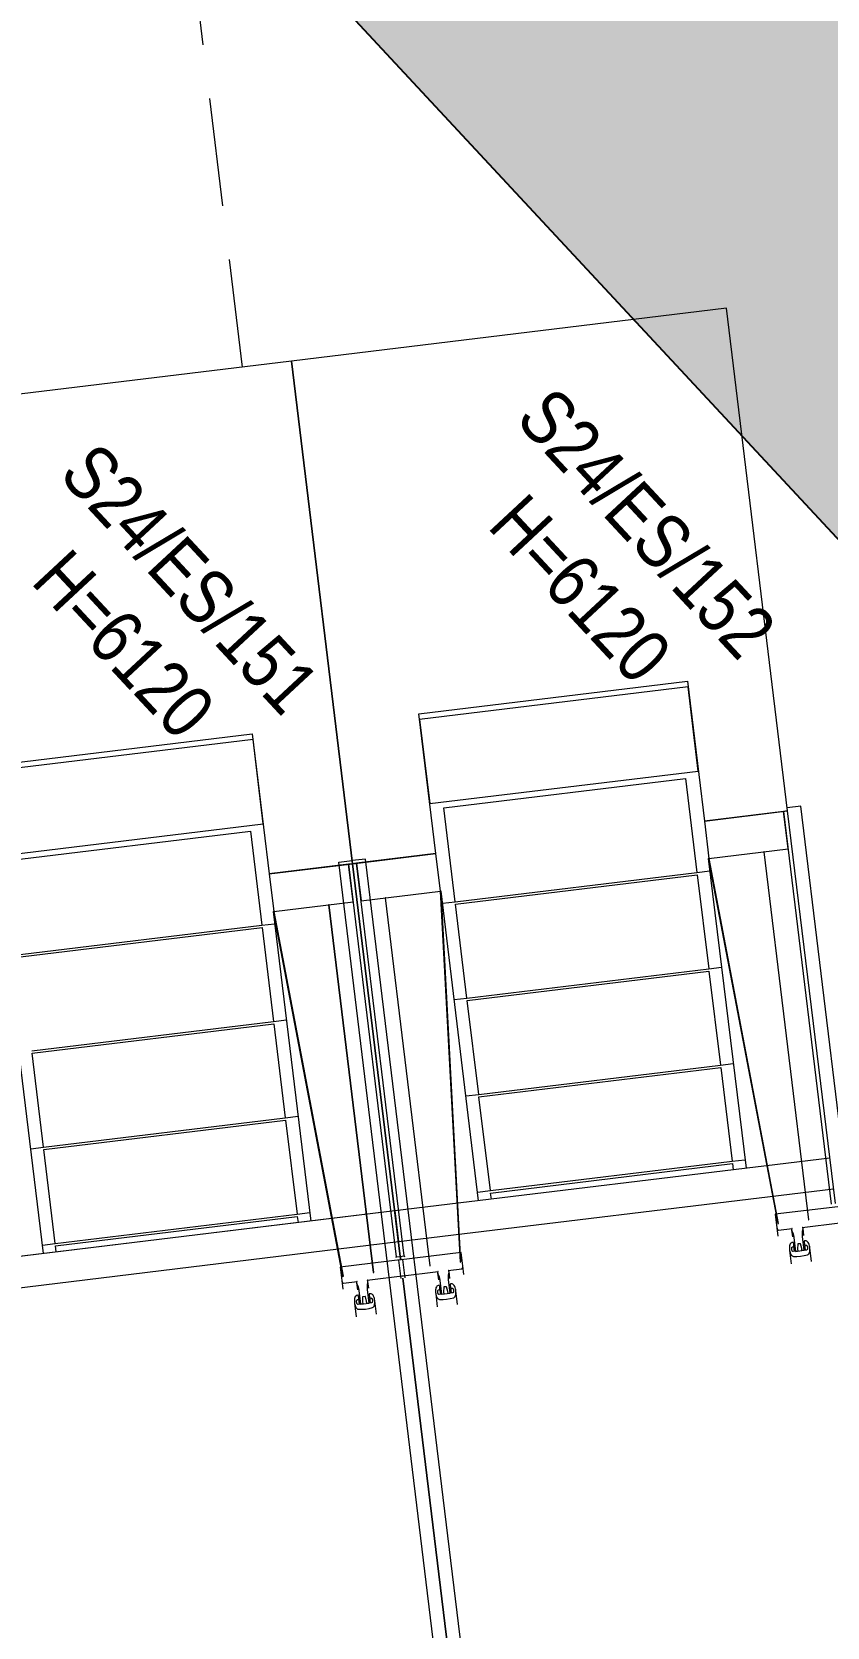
# Model space of a CAD drawing. Header units: metres. Extents: x 400403 to 400526, y 4543947 to 4544120.
# Drawn here: x 400466.34 to 400469.28, y 4544008.32 to 4544014.22 of the extents above; entities that cross this region are included whole.
import ezdxf

# ---------------------------------------------------------------- set-up
doc = ezdxf.new("R2010")
doc.units = ezdxf.units.M
doc.linetypes.add('Hidden', pattern=[0.6, 0.4, -0.2])
for name, color, linetype, lineweight in [('A_ELEVATION_2', 7, 'Continuous', 18), ('A_HATCH', 7, 'Continuous', 18), ('G-PLANOTM', 7, 'Continuous', 13)]:
    doc.layers.add(name, color=color, linetype=linetype, lineweight=lineweight)
doc.styles.add('Arial Narrow_1', font='Arial Narrow.ttf', dxfattribs={"height": 0.2})
pattern_1 = [(45, (0, 0), (-0.08838835, 0.08838835), []), (45, (0.088, 0), (-0.08838835, 0.08838835), [0.063, -0.031])]

# ---------------------------------------------------------------- blocks, each defined once
blk = doc.blocks.new('D1010-30_Escalator - H_6120-4134674-PERON KAT _1_10 _-3_21_ KOTU TUĞLA DUVAR PLANI - 1_2')
at = {"layer": 'G-PLANOTM', "lineweight": 15}
for p, q in [((-1.11, -1.6946), (-1.11, -3.5666)), ((0.51, -1.6946), (-1.11, -1.6946)), ((0.51, -3.5666), (0.51, -1.6946)), ((-0.8, -3.5666), (-0.8, -3.0457)), ((-0.8, -3.0457), (0.2, -3.0457)), ((0.2, -3.0667), (-0.8, -3.0667)), ((-0.8, -3.0667), (-0.8, -3.3805)), ((0.2, -3.0457), (0.2, -3.5666)), ((0.2, -3.3805), (0.2, -3.0667)), ((-0.8, -3.3805), (0.2, -3.3805)), ((-1.095, -3.5666), (-1.11, -3.5666)), ((-1.11, -3.5666), (-1.11, -5.0293)), ((-1.11, -3.5666), (-0.8, -3.5666)), ((-1.095, -5.0293), (-1.095, -3.5666)), ((-0.8, -3.5666), (-1.095, -3.5666)), ((-1.095, -3.5666), (-1.095, -3.7065)), ((-0.8, -3.7065), (-0.8, -3.5666)), ((0.2, -3.5666), (0.2, -3.7065)), ((0.495, -3.5666), (0.2, -3.5666)), ((0.2, -3.5666), (0.51, -3.5666)), ((0.495, -3.5666), (0.495, -5.0293)), ((0.51, -3.5666), (0.495, -3.5666)), ((0.495, -3.7065), (0.495, -3.5666)), ((0.51, -5.0293), (0.51, -3.5666)), ((-1.095, -3.7065), (-0.8, -3.7065)), ((-1.0039, -3.7065), (-1.0055, -3.7065)), ((-1.0055, -3.7065), (-1.0055, -5.0766)), ((-1.0039, -5.0766), (-1.0039, -3.7065)), ((-0.8007, -3.7065), (-0.8929, -5.0766)), ((-0.8896, -5.0766), (-0.7974, -3.7065)), ((-0.7974, -3.7065), (-0.8007, -3.7065)), ((0.2007, -3.7065), (0.1974, -3.7065)), ((0.1974, -3.7065), (0.2896, -5.0766)), ((0.2, -3.7065), (0.495, -3.7065)), ((0.2929, -5.0766), (0.2007, -3.7065)), ((0.4055, -3.7065), (0.4039, -3.7065)), ((0.4039, -3.7065), (0.4039, -5.0766)), ((0.4055, -5.0766), (0.4055, -3.7065)), ((0.51, -4.8595), (-1.11, -4.8595)), ((-1.11, -4.8595), (-1.11, -4.9741)), ((-1.11, -4.9741), (0.51, -4.9741)), ((-0.8849, -5.0416), (-1.1179, -5.0416)), ((-1.1179, -5.0416), (-1.1179, -5.1016)), ((-1.11, -5.0293), (-1.095, -5.0293)), ((-0.8849, -5.0916), (-0.8849, -5.0416)), ((0.5179, -5.0416), (0.2849, -5.0416)), ((0.2849, -5.0416), (0.2849, -5.0916)), ((-1.1179, -5.1016), (-0.9778, -5.1016)), ((-1.0055, -5.0766), (-1.0039, -5.0766)), ((-0.9402, -5.1016), (-0.8899, -5.1016)), ((-0.8929, -5.0766), (-0.8896, -5.0766)), ((0.2896, -5.0766), (0.2929, -5.0766)), ((0.2899, -5.1016), (0.3402, -5.1016)), ((0.3778, -5.1016), (0.5179, -5.1016)), ((0.4039, -5.0766), (0.4055, -5.0766)), ((-0.9965, -5.1768), (-0.9965, -5.1804)), ((-0.9805, -5.1526), (-0.9844, -5.1526)), ((-0.984, -5.1686), (-0.9805, -5.1686)), ((-0.9667, -5.1866), (-0.984, -5.1866)), ((-0.9785, -5.1647), (-0.9785, -5.1565)), ((-0.975, -5.1356), (-0.975, -5.1866)), ((-0.975, -5.1866), (-0.943, -5.1866)), ((-0.9641, -5.1616), (-0.9667, -5.1786)), ((-0.9667, -5.1786), (-0.9667, -5.1866)), ((-0.9545, -5.1606), (-0.9635, -5.1606)), ((-0.9512, -5.1786), (-0.9538, -5.1616)), ((-0.9512, -5.1866), (-0.9512, -5.1786)), ((-0.934, -5.1866), (-0.9512, -5.1866)), ((-0.943, -5.1866), (-0.943, -5.1356)), ((-0.9394, -5.1565), (-0.9394, -5.1647)), ((-0.9336, -5.1526), (-0.9375, -5.1526)), ((-0.9375, -5.1686), (-0.934, -5.1686)), ((-0.9215, -5.1804), (-0.9215, -5.1768)), ((0.3215, -5.1768), (0.3215, -5.1804)), ((0.3375, -5.1526), (0.3336, -5.1526)), ((0.334, -5.1686), (0.3375, -5.1686)), ((0.3512, -5.1866), (0.334, -5.1866)), ((0.3394, -5.1647), (0.3394, -5.1565)), ((0.343, -5.1356), (0.343, -5.1866)), ((0.343, -5.1866), (0.375, -5.1866)), ((0.3538, -5.1616), (0.3512, -5.1786)), ((0.3512, -5.1786), (0.3512, -5.1866)), ((0.3635, -5.1606), (0.3545, -5.1606)), ((0.3667, -5.1786), (0.3641, -5.1616)), ((0.3667, -5.1866), (0.3667, -5.1786)), ((0.384, -5.1866), (0.3667, -5.1866)), ((0.375, -5.1866), (0.375, -5.1356)), ((0.3785, -5.1565), (0.3785, -5.1647)), ((0.3844, -5.1526), (0.3805, -5.1526)), ((0.3805, -5.1686), (0.384, -5.1686)), ((0.3965, -5.1804), (0.3965, -5.1768))]:
    blk.add_line(p, q, dxfattribs=at)
at = {"layer": 'G-PLANOTM'}
for p, q in [((-0.75, -3.7519), (-0.75, -3.4021)), ((-0.75, -3.4021), (0.15, -3.4021)), ((0.15, -3.4021), (0.15, -3.7519)), ((-1.16, -3.5551), (-1.11, -3.5551)), ((-1.16, -8.5651), (-1.16, -3.5551)), ((0.56, -3.5551), (0.51, -3.5551)), ((0.56, -8.5651), (0.56, -3.5551)), ((-0.798, -4.8595), (-0.7974, -3.7065)), ((0.1974, -3.7065), (0.198, -4.8595)), ((-0.7974, -3.7519), (-0.75, -3.7519)), ((-0.75, -3.7519), (0.15, -3.7519)), ((-0.75, -4.1106), (-0.75, -3.7607)), ((-0.75, -3.7607), (0.15, -3.7607)), ((0.15, -3.7519), (0.1974, -3.7519)), ((0.15, -3.7607), (0.15, -4.1106)), ((-0.7976, -4.1106), (-0.75, -4.1106)), ((-0.75, -4.1106), (0.15, -4.1106)), ((-0.75, -4.4692), (-0.75, -4.1193)), ((-0.75, -4.1193), (0.15, -4.1193)), ((0.15, -4.1106), (0.1976, -4.1106)), ((0.15, -4.1193), (0.15, -4.4692)), ((-0.7978, -4.4692), (-0.75, -4.4692)), ((-0.75, -4.4692), (0.15, -4.4692)), ((-0.75, -4.8278), (-0.75, -4.4779)), ((-0.75, -4.4779), (0.15, -4.4779)), ((0.15, -4.4692), (0.1978, -4.4692)), ((0.15, -4.4779), (0.15, -4.8278)), ((-0.7979, -4.8278), (-0.75, -4.8278)), ((-0.75, -4.8278), (0.15, -4.8278)), ((0.15, -4.8278), (0.1979, -4.8278)), ((-0.75, -4.8595), (-0.75, -4.8366)), ((-0.75, -4.8366), (0.15, -4.8366)), ((0.15, -4.8366), (0.15, -4.8595)), ((-1.11, -5.0329), (-1.11, -5.0293)), ((-1.11, -5.0416), (-1.11, -5.0329)), ((-1.095, -5.0293), (-1.095, -5.0329)), ((-1.1179, -5.1016), (-1.1179, -5.1098)), ((-1.11, -8.5251), (-1.11, -5.1098)), ((-0.9803, -5.1066), (-0.9803, -5.1321)), ((-0.9377, -5.1321), (-0.9377, -5.1066)), ((-0.8849, -5.1232), (-0.8849, -5.0916)), ((0.2849, -5.0916), (0.2849, -5.1232)), ((0.3377, -5.1066), (0.3377, -5.1321)), ((0.3803, -5.1321), (0.3803, -5.1066)), ((-0.9965, -5.1804), (-0.9965, -5.2308)), ((-0.9785, -5.1866), (-0.9785, -5.1647)), ((-0.9394, -5.1647), (-0.9394, -5.1866)), ((-0.9215, -5.2308), (-0.9215, -5.1804)), ((0.3215, -5.1804), (0.3215, -5.2308)), ((0.3394, -5.1866), (0.3394, -5.1647)), ((0.3785, -5.1647), (0.3785, -5.1866)), ((0.3965, -5.2308), (0.3965, -5.1804))]:
    blk.add_line(p, q, dxfattribs=at)
at = {"layer": 'G-PLANOTM', "lineweight": 15, "flags": 128}
for points in [[(-0.9778, -5.1016), (-0.9783, -5.1017), (-0.9788, -5.102), (-0.9792, -5.1025), (-0.9796, -5.1031), (-0.9799, -5.1038), (-0.9801, -5.1047), (-0.9803, -5.1056), (-0.9803, -5.1066)], [(-0.9803, -5.1066), (-0.9802, -5.1078), (-0.98, -5.1089), (-0.9797, -5.1098)], [(-0.9797, -5.1098), (-0.9771, -5.1176), (-0.9756, -5.1264), (-0.975, -5.1356)], [(-0.943, -5.1356), (-0.9425, -5.1264), (-0.9409, -5.1176), (-0.9383, -5.1098)], [(-0.9377, -5.1066), (-0.9378, -5.1056), (-0.9379, -5.1047), (-0.9381, -5.1038), (-0.9384, -5.1031), (-0.9388, -5.1025), (-0.9393, -5.102), (-0.9397, -5.1017), (-0.9402, -5.1016)], [(-0.9383, -5.1098), (-0.938, -5.1089), (-0.9378, -5.1078), (-0.9377, -5.1066)], [(-0.8899, -5.1016), (-0.8889, -5.1014), (-0.888, -5.1009), (-0.8871, -5.0999), (-0.8864, -5.0987), (-0.8858, -5.0972), (-0.8853, -5.0954), (-0.885, -5.0936), (-0.8849, -5.0916)], [(0.2849, -5.0916), (0.285, -5.0936), (0.2853, -5.0954), (0.2858, -5.0972), (0.2864, -5.0987), (0.2871, -5.0999), (0.288, -5.1009), (0.2889, -5.1014), (0.2899, -5.1016)], [(0.3402, -5.1016), (0.3397, -5.1017), (0.3393, -5.102), (0.3388, -5.1025), (0.3384, -5.1031), (0.3381, -5.1038), (0.3379, -5.1047), (0.3378, -5.1056), (0.3377, -5.1066)], [(0.3377, -5.1066), (0.3378, -5.1078), (0.338, -5.1089), (0.3383, -5.1098)], [(0.3383, -5.1098), (0.3409, -5.1176), (0.3425, -5.1264), (0.343, -5.1356)], [(0.375, -5.1356), (0.3756, -5.1264), (0.3771, -5.1176), (0.3797, -5.1098)], [(0.3803, -5.1066), (0.3803, -5.1056), (0.3801, -5.1047), (0.3799, -5.1038), (0.3796, -5.1031), (0.3792, -5.1025), (0.3788, -5.102), (0.3783, -5.1017), (0.3778, -5.1016)], [(0.3797, -5.1098), (0.38, -5.1089), (0.3802, -5.1078), (0.3803, -5.1066)], [(-0.9844, -5.1526), (-0.9867, -5.1531), (-0.989, -5.1545), (-0.9911, -5.1567), (-0.9929, -5.1597), (-0.9944, -5.1634), (-0.9956, -5.1676), (-0.9963, -5.1721), (-0.9965, -5.1768)], [(-0.9965, -5.1804), (-0.9963, -5.1848), (-0.9957, -5.189), (-0.9947, -5.193), (-0.9933, -5.1966), (-0.9917, -5.1995), (-0.9898, -5.2019), (-0.9877, -5.2035), (-0.9855, -5.2043)], [(-0.9885, -5.1776), (-0.9884, -5.1759), (-0.9881, -5.1742), (-0.9877, -5.1726), (-0.9872, -5.1713), (-0.9865, -5.1701), (-0.9857, -5.1693), (-0.9849, -5.1688), (-0.984, -5.1686)], [(-0.984, -5.1866), (-0.9849, -5.1864), (-0.9857, -5.1859), (-0.9865, -5.1851), (-0.9872, -5.184), (-0.9877, -5.1826), (-0.9881, -5.1811), (-0.9884, -5.1794), (-0.9885, -5.1776)], [(-0.9785, -5.1565), (-0.9786, -5.1557), (-0.9787, -5.155), (-0.9788, -5.1543), (-0.9791, -5.1538), (-0.9794, -5.1533), (-0.9797, -5.1529), (-0.9801, -5.1527), (-0.9805, -5.1526)], [(-0.9805, -5.1686), (-0.9801, -5.1685), (-0.9797, -5.1683), (-0.9794, -5.168), (-0.9791, -5.1675), (-0.9788, -5.1669), (-0.9787, -5.1662), (-0.9786, -5.1655), (-0.9785, -5.1647)], [(-0.9635, -5.1606), (-0.9636, -5.1606), (-0.9637, -5.1607), (-0.9638, -5.1608), (-0.9639, -5.161), (-0.964, -5.1611), (-0.9641, -5.1613), (-0.9641, -5.1616)], [(-0.9538, -5.1616), (-0.9539, -5.1613), (-0.954, -5.1611), (-0.954, -5.161), (-0.9541, -5.1608), (-0.9542, -5.1607), (-0.9544, -5.1606), (-0.9545, -5.1606)], [(-0.9375, -5.1526), (-0.9379, -5.1527), (-0.9383, -5.1529), (-0.9386, -5.1533), (-0.9389, -5.1538), (-0.9391, -5.1543), (-0.9393, -5.155), (-0.9394, -5.1557), (-0.9394, -5.1565)], [(-0.9394, -5.1647), (-0.9394, -5.1655), (-0.9393, -5.1662), (-0.9391, -5.1669), (-0.9389, -5.1675), (-0.9386, -5.168), (-0.9382, -5.1683), (-0.9379, -5.1685), (-0.9375, -5.1686)], [(-0.934, -5.1686), (-0.9331, -5.1688), (-0.9323, -5.1693), (-0.9315, -5.1701), (-0.9308, -5.1713), (-0.9302, -5.1726), (-0.9298, -5.1742), (-0.9296, -5.1759), (-0.9295, -5.1776)], [(-0.9295, -5.1776), (-0.9296, -5.1794), (-0.9298, -5.1811), (-0.9302, -5.1826), (-0.9308, -5.184), (-0.9315, -5.1851), (-0.9323, -5.1859), (-0.9331, -5.1864), (-0.934, -5.1866)], [(-0.9215, -5.1768), (-0.9217, -5.1721), (-0.9224, -5.1676), (-0.9235, -5.1634), (-0.925, -5.1597), (-0.9269, -5.1567), (-0.929, -5.1545), (-0.9312, -5.1531), (-0.9336, -5.1526)], [(-0.9324, -5.2043), (-0.9302, -5.2035), (-0.9282, -5.2019), (-0.9263, -5.1995), (-0.9246, -5.1966), (-0.9233, -5.193), (-0.9223, -5.189), (-0.9217, -5.1848), (-0.9215, -5.1804)], [(0.3336, -5.1526), (0.3312, -5.1531), (0.329, -5.1545), (0.3269, -5.1567), (0.325, -5.1597), (0.3235, -5.1634), (0.3224, -5.1676), (0.3217, -5.1721), (0.3215, -5.1768)], [(0.3215, -5.1804), (0.3217, -5.1848), (0.3223, -5.189), (0.3233, -5.193), (0.3246, -5.1966), (0.3263, -5.1995), (0.3282, -5.2019), (0.3302, -5.2035), (0.3324, -5.2043)], [(0.3295, -5.1776), (0.3296, -5.1759), (0.3298, -5.1742), (0.3302, -5.1726), (0.3308, -5.1713), (0.3315, -5.1701), (0.3323, -5.1693), (0.3331, -5.1688), (0.334, -5.1686)], [(0.334, -5.1866), (0.3331, -5.1864), (0.3323, -5.1859), (0.3315, -5.1851), (0.3308, -5.184), (0.3302, -5.1826), (0.3298, -5.1811), (0.3296, -5.1794), (0.3295, -5.1776)], [(0.3394, -5.1565), (0.3394, -5.1557), (0.3393, -5.155), (0.3391, -5.1543), (0.3389, -5.1538), (0.3386, -5.1533), (0.3383, -5.1529), (0.3379, -5.1527), (0.3375, -5.1526)], [(0.3375, -5.1686), (0.3379, -5.1685), (0.3382, -5.1683), (0.3386, -5.168), (0.3389, -5.1675), (0.3391, -5.1669), (0.3393, -5.1662), (0.3394, -5.1655), (0.3394, -5.1647)], [(0.3545, -5.1606), (0.3544, -5.1606), (0.3542, -5.1607), (0.3541, -5.1608), (0.354, -5.161), (0.354, -5.1611), (0.3539, -5.1613), (0.3538, -5.1616)], [(0.3641, -5.1616), (0.3641, -5.1613), (0.364, -5.1611), (0.3639, -5.161), (0.3638, -5.1608), (0.3637, -5.1607), (0.3636, -5.1606), (0.3635, -5.1606)], [(0.3805, -5.1526), (0.3801, -5.1527), (0.3797, -5.1529), (0.3794, -5.1533), (0.3791, -5.1538), (0.3788, -5.1543), (0.3787, -5.155), (0.3786, -5.1557), (0.3785, -5.1565)], [(0.3785, -5.1647), (0.3786, -5.1655), (0.3787, -5.1662), (0.3788, -5.1669), (0.3791, -5.1675), (0.3794, -5.168), (0.3797, -5.1683), (0.3801, -5.1685), (0.3805, -5.1686)], [(0.384, -5.1686), (0.3849, -5.1688), (0.3857, -5.1693), (0.3865, -5.1701), (0.3872, -5.1713), (0.3877, -5.1726), (0.3881, -5.1742), (0.3884, -5.1759), (0.3885, -5.1776)], [(0.3885, -5.1776), (0.3884, -5.1794), (0.3881, -5.1811), (0.3877, -5.1826), (0.3872, -5.184), (0.3865, -5.1851), (0.3857, -5.1859), (0.3849, -5.1864), (0.384, -5.1866)], [(0.3965, -5.1768), (0.3963, -5.1721), (0.3956, -5.1676), (0.3944, -5.1634), (0.3929, -5.1597), (0.3911, -5.1567), (0.389, -5.1545), (0.3867, -5.1531), (0.3844, -5.1526)], [(0.3855, -5.2043), (0.3877, -5.2035), (0.3898, -5.2019), (0.3917, -5.1995), (0.3933, -5.1966), (0.3947, -5.193), (0.3957, -5.189), (0.3963, -5.1848), (0.3965, -5.1804)], [(-0.9855, -5.2043), (-0.9723, -5.206), (-0.959, -5.2066)], [(-0.959, -5.2066), (-0.9457, -5.206), (-0.9324, -5.2043)], [(0.3324, -5.2043), (0.3457, -5.206), (0.359, -5.2066)], [(0.359, -5.2066), (0.3723, -5.206), (0.3855, -5.2043)]]:
    blk.add_lwpolyline(points, dxfattribs=at)
blk = doc.blocks.new('D1010-30_Escalator - H_6120-V16-PERON KAT _1_10 _-3_21_ KOTU TUĞLA DUVAR PLANI - 1_2')
at = {"layer": 'G-PLANOTM', "lineweight": 15}
for p, q in [((0.51, -1.6946), (-1.11, -1.6946)), ((0.51, -3.5666), (0.51, -1.6946)), ((-0.8, -3.0457), (0.2, -3.0457)), ((0.2, -3.0667), (-0.8, -3.0667)), ((0.2, -3.0457), (0.2, -3.5666)), ((0.2, -3.3805), (0.2, -3.0667)), ((-0.8, -3.3805), (0.2, -3.3805)), ((0.2, -3.5666), (0.2, -3.7065)), ((0.495, -3.5666), (0.2, -3.5666)), ((0.2, -3.5666), (0.51, -3.5666)), ((0.495, -3.5666), (0.495, -5.0293)), ((0.51, -3.5666), (0.495, -3.5666)), ((0.495, -3.7065), (0.495, -3.5666)), ((0.51, -5.0293), (0.51, -3.5666)), ((0.2007, -3.7065), (0.1974, -3.7065)), ((0.1974, -3.7065), (0.2896, -5.0766)), ((0.2, -3.7065), (0.495, -3.7065)), ((0.2929, -5.0766), (0.2007, -3.7065)), ((0.4055, -3.7065), (0.4039, -3.7065)), ((0.4039, -3.7065), (0.4039, -5.0766)), ((0.4055, -5.0766), (0.4055, -3.7065)), ((0.2743, -4.8595), (-1.11, -4.8595)), ((0.51, -4.8595), (0.275, -4.8595)), ((0.51, -4.9741), (0.51, -4.8595)), ((-1.11, -4.9741), (0.51, -4.9741)), ((0.5179, -5.0416), (0.2849, -5.0416)), ((0.2849, -5.0416), (0.2849, -5.0916)), ((0.495, -5.0293), (0.51, -5.0293)), ((0.5179, -5.1016), (0.5179, -5.0416)), ((0.2896, -5.0766), (0.2929, -5.0766)), ((0.2899, -5.1016), (0.3402, -5.1016)), ((0.3778, -5.1016), (0.5179, -5.1016)), ((0.4039, -5.0766), (0.4055, -5.0766)), ((0.3215, -5.1768), (0.3215, -5.1804)), ((0.3375, -5.1526), (0.3336, -5.1526)), ((0.334, -5.1686), (0.3375, -5.1686)), ((0.3512, -5.1866), (0.334, -5.1866)), ((0.3394, -5.1647), (0.3394, -5.1565)), ((0.343, -5.1356), (0.343, -5.1866)), ((0.343, -5.1866), (0.375, -5.1866)), ((0.3538, -5.1616), (0.3512, -5.1786)), ((0.3512, -5.1786), (0.3512, -5.1866)), ((0.3635, -5.1606), (0.3545, -5.1606)), ((0.3667, -5.1786), (0.3641, -5.1616)), ((0.3667, -5.1866), (0.3667, -5.1786)), ((0.384, -5.1866), (0.3667, -5.1866)), ((0.375, -5.1866), (0.375, -5.1356)), ((0.3785, -5.1565), (0.3785, -5.1647)), ((0.3844, -5.1526), (0.3805, -5.1526)), ((0.3805, -5.1686), (0.384, -5.1686)), ((0.3965, -5.1804), (0.3965, -5.1768))]:
    blk.add_line(p, q, dxfattribs=at)
at = {"layer": 'G-PLANOTM'}
for p, q in [((-0.75, -3.4021), (0.15, -3.4021)), ((0.15, -3.4021), (0.15, -3.7519)), ((0.56, -3.5551), (0.51, -3.5551)), ((0.56, -8.5651), (0.56, -3.5551)), ((-0.798, -4.8595), (-0.7974, -3.7065)), ((0.1974, -3.7065), (0.198, -4.8595)), ((-0.75, -3.7519), (0.15, -3.7519)), ((-0.75, -3.7607), (0.15, -3.7607)), ((0.15, -3.7519), (0.1974, -3.7519)), ((0.15, -3.7607), (0.15, -4.1106)), ((-0.75, -4.1106), (0.15, -4.1106)), ((-0.75, -4.4692), (-0.75, -4.1193)), ((-0.75, -4.1193), (0.15, -4.1193)), ((0.15, -4.1106), (0.1976, -4.1106)), ((0.15, -4.1193), (0.15, -4.4692)), ((-0.7978, -4.4692), (-0.75, -4.4692)), ((-0.75, -4.4692), (0.15, -4.4692)), ((-0.75, -4.8278), (-0.75, -4.4779)), ((-0.75, -4.4779), (0.15, -4.4779)), ((0.15, -4.4692), (0.1978, -4.4692)), ((0.15, -4.4779), (0.15, -4.8278)), ((-0.7979, -4.8278), (-0.75, -4.8278)), ((-0.75, -4.8278), (0.15, -4.8278)), ((0.15, -4.8278), (0.1979, -4.8278)), ((-0.75, -4.8595), (-0.75, -4.8366)), ((-0.75, -4.8366), (0.15, -4.8366)), ((0.15, -4.8366), (0.15, -4.8595)), ((0.495, -5.0329), (0.495, -5.0293)), ((0.51, -5.0293), (0.51, -5.0329)), ((0.51, -5.0329), (0.51, -5.0416)), ((0.2849, -5.0916), (0.2849, -5.1232)), ((0.3377, -5.1066), (0.3377, -5.1321)), ((0.3803, -5.1312), (0.3803, -5.1066)), ((0.51, -5.1098), (0.51, -8.5251)), ((0.5179, -5.1098), (0.5179, -5.1016)), ((0.3215, -5.1804), (0.3215, -5.2308)), ((0.3394, -5.1866), (0.3394, -5.1647)), ((0.3785, -5.1647), (0.3785, -5.1866)), ((0.3965, -5.2308), (0.3965, -5.1804))]:
    blk.add_line(p, q, dxfattribs=at)
at = {"layer": 'G-PLANOTM', "lineweight": 15, "flags": 128}
for points in [[(0.2849, -5.0916), (0.285, -5.0936), (0.2853, -5.0954), (0.2858, -5.0972), (0.2864, -5.0987), (0.2871, -5.0999), (0.288, -5.1009), (0.2889, -5.1014), (0.2899, -5.1016)], [(0.3402, -5.1016), (0.3397, -5.1017), (0.3393, -5.102), (0.3388, -5.1025), (0.3384, -5.1031), (0.3381, -5.1038), (0.3379, -5.1047), (0.3378, -5.1056), (0.3377, -5.1066)], [(0.3377, -5.1066), (0.3378, -5.1078), (0.338, -5.1089), (0.3383, -5.1098)], [(0.3383, -5.1098), (0.3409, -5.1176), (0.3425, -5.1264), (0.343, -5.1356)], [(0.375, -5.1356), (0.3756, -5.1264), (0.3771, -5.1176), (0.3797, -5.1098)], [(0.3803, -5.1066), (0.3803, -5.1056), (0.3801, -5.1047), (0.3799, -5.1038), (0.3796, -5.1031), (0.3792, -5.1025), (0.3788, -5.102), (0.3783, -5.1017), (0.3778, -5.1016)], [(0.3797, -5.1098), (0.38, -5.1089), (0.3802, -5.1078), (0.3803, -5.1066)], [(0.3336, -5.1526), (0.3312, -5.1531), (0.329, -5.1545), (0.3269, -5.1567), (0.325, -5.1597), (0.3235, -5.1634), (0.3224, -5.1676), (0.3217, -5.1721), (0.3215, -5.1768)], [(0.3215, -5.1804), (0.3217, -5.1848), (0.3223, -5.189), (0.3233, -5.193), (0.3246, -5.1966), (0.3263, -5.1995), (0.3282, -5.2019), (0.3302, -5.2035), (0.3324, -5.2043)], [(0.3295, -5.1776), (0.3296, -5.1759), (0.3298, -5.1742), (0.3302, -5.1726), (0.3308, -5.1713), (0.3315, -5.1701), (0.3323, -5.1693), (0.3331, -5.1688), (0.334, -5.1686)], [(0.334, -5.1866), (0.3331, -5.1864), (0.3323, -5.1859), (0.3315, -5.1851), (0.3308, -5.184), (0.3302, -5.1826), (0.3298, -5.1811), (0.3296, -5.1794), (0.3295, -5.1776)], [(0.3394, -5.1565), (0.3394, -5.1557), (0.3393, -5.155), (0.3391, -5.1543), (0.3389, -5.1538), (0.3386, -5.1533), (0.3383, -5.1529), (0.3379, -5.1527), (0.3375, -5.1526)], [(0.3375, -5.1686), (0.3379, -5.1685), (0.3382, -5.1683), (0.3386, -5.168), (0.3389, -5.1675), (0.3391, -5.1669), (0.3393, -5.1662), (0.3394, -5.1655), (0.3394, -5.1647)], [(0.3545, -5.1606), (0.3544, -5.1606), (0.3542, -5.1607), (0.3541, -5.1608), (0.354, -5.161), (0.354, -5.1611), (0.3539, -5.1613), (0.3538, -5.1616)], [(0.3641, -5.1616), (0.3641, -5.1613), (0.364, -5.1611), (0.3639, -5.161), (0.3638, -5.1608), (0.3637, -5.1607), (0.3636, -5.1606), (0.3635, -5.1606)], [(0.3805, -5.1526), (0.3801, -5.1527), (0.3797, -5.1529), (0.3794, -5.1533), (0.3791, -5.1538), (0.3788, -5.1543), (0.3787, -5.155), (0.3786, -5.1557), (0.3785, -5.1565)], [(0.3785, -5.1647), (0.3786, -5.1655), (0.3787, -5.1662), (0.3788, -5.1669), (0.3791, -5.1675), (0.3794, -5.168), (0.3797, -5.1683), (0.3801, -5.1685), (0.3805, -5.1686)], [(0.384, -5.1686), (0.3849, -5.1688), (0.3857, -5.1693), (0.3865, -5.1701), (0.3872, -5.1713), (0.3877, -5.1726), (0.3881, -5.1742), (0.3884, -5.1759), (0.3885, -5.1776)], [(0.3885, -5.1776), (0.3884, -5.1794), (0.3881, -5.1811), (0.3877, -5.1826), (0.3872, -5.184), (0.3865, -5.1851), (0.3857, -5.1859), (0.3849, -5.1864), (0.384, -5.1866)], [(0.3965, -5.1768), (0.3963, -5.1721), (0.3956, -5.1676), (0.3944, -5.1634), (0.3929, -5.1597), (0.3911, -5.1567), (0.389, -5.1545), (0.3867, -5.1531), (0.3844, -5.1526)], [(0.3855, -5.2043), (0.3877, -5.2035), (0.3898, -5.2019), (0.3917, -5.1995), (0.3933, -5.1966), (0.3947, -5.193), (0.3957, -5.189), (0.3963, -5.1848), (0.3965, -5.1804)], [(0.3324, -5.2043), (0.3457, -5.206), (0.359, -5.2066)], [(0.359, -5.2066), (0.3723, -5.206), (0.3855, -5.2043)]]:
    blk.add_lwpolyline(points, dxfattribs=at)
blk = doc.blocks.new('M09-PRT-S24-ZZ-M3-ARC-01_rvt-1-PERON KAT _1_10 _-3_21_ KOTU TUĞLA DUVAR PLANI - 1_2')
at = {"layer": 'G-PLANOTM', "linetype": 'Hidden'}
blk.add_line((104.7937, -2.6785), (103.1716, -1.5), dxfattribs=at)
at = {"lineweight": 15, "rotation": 53.99999999999949}
for name, p in [('D1010-30_Escalator - H_6120-4134674-PERON KAT _1_10 _-3_21_ KOTU TUĞLA DUVAR PLANI - 1_2', (104.1825, -0.6367)), ('D1010-30_Escalator - H_6120-V16-PERON KAT _1_10 _-3_21_ KOTU TUĞLA DUVAR PLANI - 1_2', (103.2303, -1.9473))]:
    blk.add_blockref(name, p, dxfattribs=at)
blk = doc.blocks.new('M09-PRT-S24-ZZ-M3-STR-01_rvt-1-PERON KAT _1_10 _-3_21_ KOTU TUĞLA DUVAR PLANI - 1_2')
at = {"layer": 'A_HATCH', "lineweight": 5, "true_color": 0x787878}
h = blk.add_hatch(dxfattribs=at)
h.set_pattern_fill('FP_1', color=8, style=0, pattern_type=2)
h.set_pattern_definition(pattern_1)
h.paths.add_polyline_path([(113.3411, -1.5), (113.3411, 0.5), (81.4883, 0.5), (84.241, -1.5), (110.332, -1.5)], flags=0)
h.paths.add_polyline_path([(68.2048, -1.5), (69.0745, -1.5), (66.4602, 0.3994), (66.5333, 0.5), (62.5063, 0.5), (65.2591, -1.5), (66.7002, -1.5)], flags=0)
at = {"layer": 'A_ELEVATION_2', "lineweight": 25}
blk.add_line((84.241, -1.5), (113.3411, -1.5), dxfattribs=at)
blk = doc.blocks.new('D1010-30_Escalator - H_6120-4134674-PERON KAT _1_10 _-3_21_ KOTU TUĞLA DUVAR PLANI - 2_2')
at = {"layer": 'G-PLANOTM', "lineweight": 15}
for p, q in [((-1.11, -1.6946), (-1.11, -3.5666)), ((0.51, -1.6946), (-1.11, -1.6946)), ((0.51, -3.5666), (0.51, -1.6946)), ((-0.8, -3.5666), (-0.8, -3.0457)), ((-0.8, -3.0457), (0.2, -3.0457)), ((0.2, -3.0667), (-0.8, -3.0667)), ((-0.8, -3.0667), (-0.8, -3.3805)), ((0.2, -3.0457), (0.2, -3.5666)), ((0.2, -3.3805), (0.2, -3.0667)), ((-0.8, -3.3805), (0.2, -3.3805)), ((-1.095, -3.5666), (-1.11, -3.5666)), ((-1.11, -3.5666), (-1.11, -5.0293)), ((-1.11, -3.5666), (-0.8, -3.5666)), ((-1.095, -5.0293), (-1.095, -3.5666)), ((-0.8, -3.5666), (-1.095, -3.5666)), ((-1.095, -3.5666), (-1.095, -3.7065)), ((-0.8, -3.7065), (-0.8, -3.5666)), ((0.2, -3.5666), (0.2, -3.7065)), ((0.495, -3.5666), (0.2, -3.5666)), ((0.2, -3.5666), (0.51, -3.5666)), ((0.495, -3.5666), (0.495, -5.0293)), ((0.51, -3.5666), (0.495, -3.5666)), ((0.495, -3.7065), (0.495, -3.5666)), ((0.51, -5.0293), (0.51, -3.5666)), ((-1.095, -3.7065), (-0.8, -3.7065)), ((-1.0039, -3.7065), (-1.0055, -3.7065)), ((-1.0055, -3.7065), (-1.0055, -5.0766)), ((-1.0039, -5.0766), (-1.0039, -3.7065)), ((-0.8007, -3.7065), (-0.8929, -5.0766)), ((-0.8896, -5.0766), (-0.7974, -3.7065)), ((-0.7974, -3.7065), (-0.8007, -3.7065)), ((0.2007, -3.7065), (0.1974, -3.7065)), ((0.1974, -3.7065), (0.2896, -5.0766)), ((0.2, -3.7065), (0.495, -3.7065)), ((0.2929, -5.0766), (0.2007, -3.7065)), ((0.4055, -3.7065), (0.4039, -3.7065)), ((0.4039, -3.7065), (0.4039, -5.0766)), ((0.4055, -5.0766), (0.4055, -3.7065)), ((0.51, -4.8595), (-1.11, -4.8595)), ((-1.11, -4.8595), (-1.11, -4.9741)), ((-1.11, -4.9741), (0.51, -4.9741)), ((-0.8849, -5.0416), (-1.1179, -5.0416)), ((-1.1179, -5.0416), (-1.1179, -5.1016)), ((-1.11, -5.0293), (-1.095, -5.0293)), ((-0.8849, -5.0916), (-0.8849, -5.0416)), ((0.5179, -5.0416), (0.2849, -5.0416)), ((0.2849, -5.0416), (0.2849, -5.0916)), ((-1.1179, -5.1016), (-0.9778, -5.1016)), ((-1.0055, -5.0766), (-1.0039, -5.0766)), ((-0.9402, -5.1016), (-0.8899, -5.1016)), ((-0.8929, -5.0766), (-0.8896, -5.0766)), ((0.2896, -5.0766), (0.2929, -5.0766)), ((0.2899, -5.1016), (0.3402, -5.1016)), ((0.3778, -5.1016), (0.5179, -5.1016)), ((0.4039, -5.0766), (0.4055, -5.0766)), ((-0.9965, -5.1768), (-0.9965, -5.1804)), ((-0.9805, -5.1526), (-0.9844, -5.1526)), ((-0.984, -5.1686), (-0.9805, -5.1686)), ((-0.9667, -5.1866), (-0.984, -5.1866)), ((-0.9785, -5.1647), (-0.9785, -5.1565)), ((-0.975, -5.1356), (-0.975, -5.1866)), ((-0.975, -5.1866), (-0.943, -5.1866)), ((-0.9641, -5.1616), (-0.9667, -5.1786)), ((-0.9667, -5.1786), (-0.9667, -5.1866)), ((-0.9545, -5.1606), (-0.9635, -5.1606)), ((-0.9512, -5.1786), (-0.9538, -5.1616)), ((-0.9512, -5.1866), (-0.9512, -5.1786)), ((-0.934, -5.1866), (-0.9512, -5.1866)), ((-0.943, -5.1866), (-0.943, -5.1356)), ((-0.9394, -5.1565), (-0.9394, -5.1647)), ((-0.9336, -5.1526), (-0.9375, -5.1526)), ((-0.9375, -5.1686), (-0.934, -5.1686)), ((-0.9215, -5.1804), (-0.9215, -5.1768)), ((0.3215, -5.1768), (0.3215, -5.1804)), ((0.3375, -5.1526), (0.3336, -5.1526)), ((0.334, -5.1686), (0.3375, -5.1686)), ((0.3512, -5.1866), (0.334, -5.1866)), ((0.3394, -5.1647), (0.3394, -5.1565)), ((0.343, -5.1356), (0.343, -5.1866)), ((0.343, -5.1866), (0.375, -5.1866)), ((0.3538, -5.1616), (0.3512, -5.1786)), ((0.3512, -5.1786), (0.3512, -5.1866)), ((0.3635, -5.1606), (0.3545, -5.1606)), ((0.3667, -5.1786), (0.3641, -5.1616)), ((0.3667, -5.1866), (0.3667, -5.1786)), ((0.384, -5.1866), (0.3667, -5.1866)), ((0.375, -5.1866), (0.375, -5.1356)), ((0.3785, -5.1565), (0.3785, -5.1647)), ((0.3844, -5.1526), (0.3805, -5.1526)), ((0.3805, -5.1686), (0.384, -5.1686)), ((0.3965, -5.1804), (0.3965, -5.1768))]:
    blk.add_line(p, q, dxfattribs=at)
at = {"layer": 'G-PLANOTM'}
for p, q in [((-0.75, -3.7519), (-0.75, -3.4021)), ((-0.75, -3.4021), (0.15, -3.4021)), ((0.15, -3.4021), (0.15, -3.7519)), ((-1.16, -3.5551), (-1.11, -3.5551)), ((-1.16, -8.5651), (-1.16, -3.5551)), ((0.56, -3.5551), (0.51, -3.5551)), ((0.56, -8.5651), (0.56, -3.5551)), ((-0.798, -4.8595), (-0.7974, -3.7065)), ((0.1974, -3.7065), (0.198, -4.8595)), ((-0.7974, -3.7519), (-0.75, -3.7519)), ((-0.75, -3.7519), (0.15, -3.7519)), ((-0.75, -4.1106), (-0.75, -3.7607)), ((-0.75, -3.7607), (0.15, -3.7607)), ((0.15, -3.7519), (0.1974, -3.7519)), ((0.15, -3.7607), (0.15, -4.1106)), ((-0.7976, -4.1106), (-0.75, -4.1106)), ((-0.75, -4.1106), (0.15, -4.1106)), ((-0.75, -4.4692), (-0.75, -4.1193)), ((-0.75, -4.1193), (0.15, -4.1193)), ((0.15, -4.1106), (0.1976, -4.1106)), ((0.15, -4.1193), (0.15, -4.4692)), ((-0.7978, -4.4692), (-0.75, -4.4692)), ((-0.75, -4.4692), (0.15, -4.4692)), ((-0.75, -4.8278), (-0.75, -4.4779)), ((-0.75, -4.4779), (0.15, -4.4779)), ((0.15, -4.4692), (0.1978, -4.4692)), ((0.15, -4.4779), (0.15, -4.8278)), ((-0.7979, -4.8278), (-0.75, -4.8278)), ((-0.75, -4.8278), (0.15, -4.8278)), ((0.15, -4.8278), (0.1979, -4.8278)), ((-0.75, -4.8595), (-0.75, -4.8366)), ((-0.75, -4.8366), (0.15, -4.8366)), ((0.15, -4.8366), (0.15, -4.8595)), ((-1.11, -5.0329), (-1.11, -5.0293)), ((-1.11, -5.0416), (-1.11, -5.0329)), ((-1.095, -5.0293), (-1.095, -5.0329)), ((-1.1179, -5.1016), (-1.1179, -5.1098)), ((-1.11, -8.5251), (-1.11, -5.1098)), ((-0.9803, -5.1066), (-0.9803, -5.1321)), ((-0.9377, -5.1321), (-0.9377, -5.1066)), ((-0.8849, -5.1232), (-0.8849, -5.0916)), ((0.2849, -5.0916), (0.2849, -5.1232)), ((0.3377, -5.1066), (0.3377, -5.1321)), ((0.3803, -5.1321), (0.3803, -5.1066)), ((-0.9965, -5.1804), (-0.9965, -5.2308)), ((-0.9785, -5.1866), (-0.9785, -5.1647)), ((-0.9394, -5.1647), (-0.9394, -5.1866)), ((-0.9215, -5.2308), (-0.9215, -5.1804)), ((0.3215, -5.1804), (0.3215, -5.2308)), ((0.3394, -5.1866), (0.3394, -5.1647)), ((0.3785, -5.1647), (0.3785, -5.1866)), ((0.3965, -5.2308), (0.3965, -5.1804))]:
    blk.add_line(p, q, dxfattribs=at)
at = {"layer": 'G-PLANOTM', "lineweight": 15, "flags": 128}
for points in [[(-0.9778, -5.1016), (-0.9783, -5.1017), (-0.9788, -5.102), (-0.9792, -5.1025), (-0.9796, -5.1031), (-0.9799, -5.1038), (-0.9801, -5.1047), (-0.9803, -5.1056), (-0.9803, -5.1066)], [(-0.9803, -5.1066), (-0.9802, -5.1078), (-0.98, -5.1089), (-0.9797, -5.1098)], [(-0.9797, -5.1098), (-0.9771, -5.1176), (-0.9756, -5.1264), (-0.975, -5.1356)], [(-0.943, -5.1356), (-0.9425, -5.1264), (-0.9409, -5.1176), (-0.9383, -5.1098)], [(-0.9377, -5.1066), (-0.9378, -5.1056), (-0.9379, -5.1047), (-0.9381, -5.1038), (-0.9384, -5.1031), (-0.9388, -5.1025), (-0.9393, -5.102), (-0.9397, -5.1017), (-0.9402, -5.1016)], [(-0.9383, -5.1098), (-0.938, -5.1089), (-0.9378, -5.1078), (-0.9377, -5.1066)], [(-0.8899, -5.1016), (-0.8889, -5.1014), (-0.888, -5.1009), (-0.8871, -5.0999), (-0.8864, -5.0987), (-0.8858, -5.0972), (-0.8853, -5.0954), (-0.885, -5.0936), (-0.8849, -5.0916)], [(0.2849, -5.0916), (0.285, -5.0936), (0.2853, -5.0954), (0.2858, -5.0972), (0.2864, -5.0987), (0.2871, -5.0999), (0.288, -5.1009), (0.2889, -5.1014), (0.2899, -5.1016)], [(0.3402, -5.1016), (0.3397, -5.1017), (0.3393, -5.102), (0.3388, -5.1025), (0.3384, -5.1031), (0.3381, -5.1038), (0.3379, -5.1047), (0.3378, -5.1056), (0.3377, -5.1066)], [(0.3377, -5.1066), (0.3378, -5.1078), (0.338, -5.1089), (0.3383, -5.1098)], [(0.3383, -5.1098), (0.3409, -5.1176), (0.3425, -5.1264), (0.343, -5.1356)], [(0.375, -5.1356), (0.3756, -5.1264), (0.3771, -5.1176), (0.3797, -5.1098)], [(0.3803, -5.1066), (0.3803, -5.1056), (0.3801, -5.1047), (0.3799, -5.1038), (0.3796, -5.1031), (0.3792, -5.1025), (0.3788, -5.102), (0.3783, -5.1017), (0.3778, -5.1016)], [(0.3797, -5.1098), (0.38, -5.1089), (0.3802, -5.1078), (0.3803, -5.1066)], [(-0.9844, -5.1526), (-0.9867, -5.1531), (-0.989, -5.1545), (-0.9911, -5.1567), (-0.9929, -5.1597), (-0.9944, -5.1634), (-0.9956, -5.1676), (-0.9963, -5.1721), (-0.9965, -5.1768)], [(-0.9965, -5.1804), (-0.9963, -5.1848), (-0.9957, -5.189), (-0.9947, -5.193), (-0.9933, -5.1966), (-0.9917, -5.1995), (-0.9898, -5.2019), (-0.9877, -5.2035), (-0.9855, -5.2043)], [(-0.9885, -5.1776), (-0.9884, -5.1759), (-0.9881, -5.1742), (-0.9877, -5.1726), (-0.9872, -5.1713), (-0.9865, -5.1701), (-0.9857, -5.1693), (-0.9849, -5.1688), (-0.984, -5.1686)], [(-0.984, -5.1866), (-0.9849, -5.1864), (-0.9857, -5.1859), (-0.9865, -5.1851), (-0.9872, -5.184), (-0.9877, -5.1826), (-0.9881, -5.1811), (-0.9884, -5.1794), (-0.9885, -5.1776)], [(-0.9785, -5.1565), (-0.9786, -5.1557), (-0.9787, -5.155), (-0.9788, -5.1543), (-0.9791, -5.1538), (-0.9794, -5.1533), (-0.9797, -5.1529), (-0.9801, -5.1527), (-0.9805, -5.1526)], [(-0.9805, -5.1686), (-0.9801, -5.1685), (-0.9797, -5.1683), (-0.9794, -5.168), (-0.9791, -5.1675), (-0.9788, -5.1669), (-0.9787, -5.1662), (-0.9786, -5.1655), (-0.9785, -5.1647)], [(-0.9635, -5.1606), (-0.9636, -5.1606), (-0.9637, -5.1607), (-0.9638, -5.1608), (-0.9639, -5.161), (-0.964, -5.1611), (-0.9641, -5.1613), (-0.9641, -5.1616)], [(-0.9538, -5.1616), (-0.9539, -5.1613), (-0.954, -5.1611), (-0.954, -5.161), (-0.9541, -5.1608), (-0.9542, -5.1607), (-0.9544, -5.1606), (-0.9545, -5.1606)], [(-0.9375, -5.1526), (-0.9379, -5.1527), (-0.9383, -5.1529), (-0.9386, -5.1533), (-0.9389, -5.1538), (-0.9391, -5.1543), (-0.9393, -5.155), (-0.9394, -5.1557), (-0.9394, -5.1565)], [(-0.9394, -5.1647), (-0.9394, -5.1655), (-0.9393, -5.1662), (-0.9391, -5.1669), (-0.9389, -5.1675), (-0.9386, -5.168), (-0.9382, -5.1683), (-0.9379, -5.1685), (-0.9375, -5.1686)], [(-0.934, -5.1686), (-0.9331, -5.1688), (-0.9323, -5.1693), (-0.9315, -5.1701), (-0.9308, -5.1713), (-0.9302, -5.1726), (-0.9298, -5.1742), (-0.9296, -5.1759), (-0.9295, -5.1776)], [(-0.9295, -5.1776), (-0.9296, -5.1794), (-0.9298, -5.1811), (-0.9302, -5.1826), (-0.9308, -5.184), (-0.9315, -5.1851), (-0.9323, -5.1859), (-0.9331, -5.1864), (-0.934, -5.1866)], [(-0.9215, -5.1768), (-0.9217, -5.1721), (-0.9224, -5.1676), (-0.9235, -5.1634), (-0.925, -5.1597), (-0.9269, -5.1567), (-0.929, -5.1545), (-0.9312, -5.1531), (-0.9336, -5.1526)], [(-0.9324, -5.2043), (-0.9302, -5.2035), (-0.9282, -5.2019), (-0.9263, -5.1995), (-0.9246, -5.1966), (-0.9233, -5.193), (-0.9223, -5.189), (-0.9217, -5.1848), (-0.9215, -5.1804)], [(0.3336, -5.1526), (0.3312, -5.1531), (0.329, -5.1545), (0.3269, -5.1567), (0.325, -5.1597), (0.3235, -5.1634), (0.3224, -5.1676), (0.3217, -5.1721), (0.3215, -5.1768)], [(0.3215, -5.1804), (0.3217, -5.1848), (0.3223, -5.189), (0.3233, -5.193), (0.3246, -5.1966), (0.3263, -5.1995), (0.3282, -5.2019), (0.3302, -5.2035), (0.3324, -5.2043)], [(0.3295, -5.1776), (0.3296, -5.1759), (0.3298, -5.1742), (0.3302, -5.1726), (0.3308, -5.1713), (0.3315, -5.1701), (0.3323, -5.1693), (0.3331, -5.1688), (0.334, -5.1686)], [(0.334, -5.1866), (0.3331, -5.1864), (0.3323, -5.1859), (0.3315, -5.1851), (0.3308, -5.184), (0.3302, -5.1826), (0.3298, -5.1811), (0.3296, -5.1794), (0.3295, -5.1776)], [(0.3394, -5.1565), (0.3394, -5.1557), (0.3393, -5.155), (0.3391, -5.1543), (0.3389, -5.1538), (0.3386, -5.1533), (0.3383, -5.1529), (0.3379, -5.1527), (0.3375, -5.1526)], [(0.3375, -5.1686), (0.3379, -5.1685), (0.3382, -5.1683), (0.3386, -5.168), (0.3389, -5.1675), (0.3391, -5.1669), (0.3393, -5.1662), (0.3394, -5.1655), (0.3394, -5.1647)], [(0.3545, -5.1606), (0.3544, -5.1606), (0.3542, -5.1607), (0.3541, -5.1608), (0.354, -5.161), (0.354, -5.1611), (0.3539, -5.1613), (0.3538, -5.1616)], [(0.3641, -5.1616), (0.3641, -5.1613), (0.364, -5.1611), (0.3639, -5.161), (0.3638, -5.1608), (0.3637, -5.1607), (0.3636, -5.1606), (0.3635, -5.1606)], [(0.3805, -5.1526), (0.3801, -5.1527), (0.3797, -5.1529), (0.3794, -5.1533), (0.3791, -5.1538), (0.3788, -5.1543), (0.3787, -5.155), (0.3786, -5.1557), (0.3785, -5.1565)], [(0.3785, -5.1647), (0.3786, -5.1655), (0.3787, -5.1662), (0.3788, -5.1669), (0.3791, -5.1675), (0.3794, -5.168), (0.3797, -5.1683), (0.3801, -5.1685), (0.3805, -5.1686)], [(0.384, -5.1686), (0.3849, -5.1688), (0.3857, -5.1693), (0.3865, -5.1701), (0.3872, -5.1713), (0.3877, -5.1726), (0.3881, -5.1742), (0.3884, -5.1759), (0.3885, -5.1776)], [(0.3885, -5.1776), (0.3884, -5.1794), (0.3881, -5.1811), (0.3877, -5.1826), (0.3872, -5.184), (0.3865, -5.1851), (0.3857, -5.1859), (0.3849, -5.1864), (0.384, -5.1866)], [(0.3965, -5.1768), (0.3963, -5.1721), (0.3956, -5.1676), (0.3944, -5.1634), (0.3929, -5.1597), (0.3911, -5.1567), (0.389, -5.1545), (0.3867, -5.1531), (0.3844, -5.1526)], [(0.3855, -5.2043), (0.3877, -5.2035), (0.3898, -5.2019), (0.3917, -5.1995), (0.3933, -5.1966), (0.3947, -5.193), (0.3957, -5.189), (0.3963, -5.1848), (0.3965, -5.1804)], [(-0.9855, -5.2043), (-0.9723, -5.206), (-0.959, -5.2066)], [(-0.959, -5.2066), (-0.9457, -5.206), (-0.9324, -5.2043)], [(0.3324, -5.2043), (0.3457, -5.206), (0.359, -5.2066)], [(0.359, -5.2066), (0.3723, -5.206), (0.3855, -5.2043)]]:
    blk.add_lwpolyline(points, dxfattribs=at)
blk = doc.blocks.new('D1010-30_Escalator - H_6120-V14-PERON KAT _1_10 _-3_21_ KOTU TUĞLA DUVAR PLANI - 2_2')
at = {"layer": 'G-PLANOTM', "lineweight": 15}
for p, q in [((0.51, -1.6946), (-1.11, -1.6946)), ((0.51, -3.5666), (0.51, -1.6946)), ((-0.8, -3.0457), (0.2, -3.0457)), ((0.2, -3.0667), (-0.8, -3.0667)), ((0.2, -3.0457), (0.2, -3.5666)), ((0.2, -3.3805), (0.2, -3.0667)), ((-0.8, -3.3805), (0.2, -3.3805)), ((0.2, -3.5666), (0.2, -3.7065)), ((0.495, -3.5666), (0.2, -3.5666)), ((0.2, -3.5666), (0.51, -3.5666)), ((0.495, -3.5666), (0.495, -5.0293)), ((0.51, -3.5666), (0.495, -3.5666)), ((0.495, -3.7065), (0.495, -3.5666)), ((0.51, -5.0293), (0.51, -3.5666)), ((0.2007, -3.7065), (0.1974, -3.7065)), ((0.1974, -3.7065), (0.2896, -5.0766)), ((0.2, -3.7065), (0.495, -3.7065)), ((0.2929, -5.0766), (0.2007, -3.7065)), ((0.4055, -3.7065), (0.4039, -3.7065)), ((0.4039, -3.7065), (0.4039, -5.0766)), ((0.4055, -5.0766), (0.4055, -3.7065)), ((0.51, -4.8595), (-1.11, -4.8595)), ((0.51, -4.9741), (0.51, -4.8595)), ((-1.11, -4.9741), (0.51, -4.9741)), ((0.5179, -5.0416), (0.2849, -5.0416)), ((0.2849, -5.0416), (0.2849, -5.0916)), ((0.495, -5.0293), (0.51, -5.0293)), ((0.5179, -5.1016), (0.5179, -5.0416)), ((0.2896, -5.0766), (0.2929, -5.0766)), ((0.2899, -5.1016), (0.3402, -5.1016)), ((0.3778, -5.1016), (0.5179, -5.1016)), ((0.4039, -5.0766), (0.4055, -5.0766)), ((0.3215, -5.1768), (0.3215, -5.1804)), ((0.3375, -5.1526), (0.3336, -5.1526)), ((0.334, -5.1686), (0.3375, -5.1686)), ((0.3512, -5.1866), (0.334, -5.1866)), ((0.3394, -5.1647), (0.3394, -5.1565)), ((0.343, -5.1356), (0.343, -5.1866)), ((0.343, -5.1866), (0.375, -5.1866)), ((0.3538, -5.1616), (0.3512, -5.1786)), ((0.3512, -5.1786), (0.3512, -5.1866)), ((0.3635, -5.1606), (0.3545, -5.1606)), ((0.3667, -5.1786), (0.3641, -5.1616)), ((0.3667, -5.1866), (0.3667, -5.1786)), ((0.384, -5.1866), (0.3667, -5.1866)), ((0.375, -5.1866), (0.375, -5.1356)), ((0.3785, -5.1565), (0.3785, -5.1647)), ((0.3844, -5.1526), (0.3805, -5.1526)), ((0.3805, -5.1686), (0.384, -5.1686)), ((0.3965, -5.1804), (0.3965, -5.1768))]:
    blk.add_line(p, q, dxfattribs=at)
at = {"layer": 'G-PLANOTM'}
for p, q in [((-0.75, -3.4021), (0.15, -3.4021)), ((0.15, -3.4021), (0.15, -3.7519)), ((0.56, -3.5551), (0.51, -3.5551)), ((0.56, -8.5651), (0.56, -3.5551)), ((-0.798, -4.8595), (-0.7974, -3.7065)), ((0.1974, -3.7065), (0.198, -4.8595)), ((-0.75, -3.7519), (0.15, -3.7519)), ((-0.75, -3.7607), (0.15, -3.7607)), ((0.15, -3.7519), (0.1974, -3.7519)), ((0.15, -3.7607), (0.15, -4.1106)), ((-0.75, -4.1106), (0.15, -4.1106)), ((-0.75, -4.4692), (-0.75, -4.1193)), ((-0.75, -4.1193), (0.15, -4.1193)), ((0.15, -4.1106), (0.1976, -4.1106)), ((0.15, -4.1193), (0.15, -4.4692)), ((-0.7978, -4.4692), (-0.75, -4.4692)), ((-0.75, -4.4692), (0.15, -4.4692)), ((-0.75, -4.8278), (-0.75, -4.4779)), ((-0.75, -4.4779), (0.15, -4.4779)), ((0.15, -4.4692), (0.1978, -4.4692)), ((0.15, -4.4779), (0.15, -4.8278)), ((-0.7979, -4.8278), (-0.75, -4.8278)), ((-0.75, -4.8278), (0.15, -4.8278)), ((0.15, -4.8278), (0.1979, -4.8278)), ((-0.75, -4.8595), (-0.75, -4.8366)), ((-0.75, -4.8366), (0.15, -4.8366)), ((0.15, -4.8366), (0.15, -4.8595)), ((0.495, -5.0329), (0.495, -5.0293)), ((0.51, -5.0293), (0.51, -5.0329)), ((0.51, -5.0329), (0.51, -5.0416)), ((0.2849, -5.0916), (0.2849, -5.1232)), ((0.3377, -5.1066), (0.3377, -5.1321)), ((0.3803, -5.1321), (0.3803, -5.1066)), ((0.51, -5.1098), (0.51, -8.5251)), ((0.5179, -5.1098), (0.5179, -5.1016)), ((0.3215, -5.1804), (0.3215, -5.2308)), ((0.3394, -5.1866), (0.3394, -5.1647)), ((0.3785, -5.1647), (0.3785, -5.1866)), ((0.3965, -5.2308), (0.3965, -5.1804))]:
    blk.add_line(p, q, dxfattribs=at)
at = {"layer": 'G-PLANOTM', "lineweight": 15, "flags": 128}
for points in [[(0.2849, -5.0916), (0.285, -5.0936), (0.2853, -5.0954), (0.2858, -5.0972), (0.2864, -5.0987), (0.2871, -5.0999), (0.288, -5.1009), (0.2889, -5.1014), (0.2899, -5.1016)], [(0.3402, -5.1016), (0.3397, -5.1017), (0.3393, -5.102), (0.3388, -5.1025), (0.3384, -5.1031), (0.3381, -5.1038), (0.3379, -5.1047), (0.3378, -5.1056), (0.3377, -5.1066)], [(0.3377, -5.1066), (0.3378, -5.1078), (0.338, -5.1089), (0.3383, -5.1098)], [(0.3383, -5.1098), (0.3409, -5.1176), (0.3425, -5.1264), (0.343, -5.1356)], [(0.375, -5.1356), (0.3756, -5.1264), (0.3771, -5.1176), (0.3797, -5.1098)], [(0.3803, -5.1066), (0.3803, -5.1056), (0.3801, -5.1047), (0.3799, -5.1038), (0.3796, -5.1031), (0.3792, -5.1025), (0.3788, -5.102), (0.3783, -5.1017), (0.3778, -5.1016)], [(0.3797, -5.1098), (0.38, -5.1089), (0.3802, -5.1078), (0.3803, -5.1066)], [(0.3336, -5.1526), (0.3312, -5.1531), (0.329, -5.1545), (0.3269, -5.1567), (0.325, -5.1597), (0.3235, -5.1634), (0.3224, -5.1676), (0.3217, -5.1721), (0.3215, -5.1768)], [(0.3215, -5.1804), (0.3217, -5.1848), (0.3223, -5.189), (0.3233, -5.193), (0.3246, -5.1966), (0.3263, -5.1995), (0.3282, -5.2019), (0.3302, -5.2035), (0.3324, -5.2043)], [(0.3295, -5.1776), (0.3296, -5.1759), (0.3298, -5.1742), (0.3302, -5.1726), (0.3308, -5.1713), (0.3315, -5.1701), (0.3323, -5.1693), (0.3331, -5.1688), (0.334, -5.1686)], [(0.334, -5.1866), (0.3331, -5.1864), (0.3323, -5.1859), (0.3315, -5.1851), (0.3308, -5.184), (0.3302, -5.1826), (0.3298, -5.1811), (0.3296, -5.1794), (0.3295, -5.1776)], [(0.3394, -5.1565), (0.3394, -5.1557), (0.3393, -5.155), (0.3391, -5.1543), (0.3389, -5.1538), (0.3386, -5.1533), (0.3383, -5.1529), (0.3379, -5.1527), (0.3375, -5.1526)], [(0.3375, -5.1686), (0.3379, -5.1685), (0.3382, -5.1683), (0.3386, -5.168), (0.3389, -5.1675), (0.3391, -5.1669), (0.3393, -5.1662), (0.3394, -5.1655), (0.3394, -5.1647)], [(0.3545, -5.1606), (0.3544, -5.1606), (0.3542, -5.1607), (0.3541, -5.1608), (0.354, -5.161), (0.354, -5.1611), (0.3539, -5.1613), (0.3538, -5.1616)], [(0.3641, -5.1616), (0.3641, -5.1613), (0.364, -5.1611), (0.3639, -5.161), (0.3638, -5.1608), (0.3637, -5.1607), (0.3636, -5.1606), (0.3635, -5.1606)], [(0.3805, -5.1526), (0.3801, -5.1527), (0.3797, -5.1529), (0.3794, -5.1533), (0.3791, -5.1538), (0.3788, -5.1543), (0.3787, -5.155), (0.3786, -5.1557), (0.3785, -5.1565)], [(0.3785, -5.1647), (0.3786, -5.1655), (0.3787, -5.1662), (0.3788, -5.1669), (0.3791, -5.1675), (0.3794, -5.168), (0.3797, -5.1683), (0.3801, -5.1685), (0.3805, -5.1686)], [(0.384, -5.1686), (0.3849, -5.1688), (0.3857, -5.1693), (0.3865, -5.1701), (0.3872, -5.1713), (0.3877, -5.1726), (0.3881, -5.1742), (0.3884, -5.1759), (0.3885, -5.1776)], [(0.3885, -5.1776), (0.3884, -5.1794), (0.3881, -5.1811), (0.3877, -5.1826), (0.3872, -5.184), (0.3865, -5.1851), (0.3857, -5.1859), (0.3849, -5.1864), (0.384, -5.1866)], [(0.3965, -5.1768), (0.3963, -5.1721), (0.3956, -5.1676), (0.3944, -5.1634), (0.3929, -5.1597), (0.3911, -5.1567), (0.389, -5.1545), (0.3867, -5.1531), (0.3844, -5.1526)], [(0.3855, -5.2043), (0.3877, -5.2035), (0.3898, -5.2019), (0.3917, -5.1995), (0.3933, -5.1966), (0.3947, -5.193), (0.3957, -5.189), (0.3963, -5.1848), (0.3965, -5.1804)], [(0.3324, -5.2043), (0.3457, -5.206), (0.359, -5.2066)], [(0.359, -5.2066), (0.3723, -5.206), (0.3855, -5.2043)]]:
    blk.add_lwpolyline(points, dxfattribs=at)
blk = doc.blocks.new('M09-PRT-S24-ZZ-M3-ARC-01_rvt-1-PERON KAT _1_10 _-3_21_ KOTU TUĞLA DUVAR PLANI - 2_2')
at = {"layer": 'G-PLANOTM', "linetype": 'Hidden'}
blk.add_line((104.7937, -2.6785), (103.1716, -1.5), dxfattribs=at)
at = {"lineweight": 15, "rotation": 53.99999999999949}
for name, p in [('D1010-30_Escalator - H_6120-4134674-PERON KAT _1_10 _-3_21_ KOTU TUĞLA DUVAR PLANI - 2_2', (104.1825, -0.6367)), ('D1010-30_Escalator - H_6120-V14-PERON KAT _1_10 _-3_21_ KOTU TUĞLA DUVAR PLANI - 2_2', (103.2303, -1.9473))]:
    blk.add_blockref(name, p, dxfattribs=at)
blk = doc.blocks.new('M09-PRT-S24-ZZ-M3-STR-01_rvt-1-PERON KAT _1_10 _-3_21_ KOTU TUĞLA DUVAR PLANI - 2_2')
at = {"layer": 'A_HATCH', "lineweight": 5, "true_color": 0x787878}
h = blk.add_hatch(dxfattribs=at)
h.set_pattern_fill('FP_1', color=8, style=0, pattern_type=2)
h.set_pattern_definition(pattern_1)
h.paths.add_polyline_path([(134.8423, -1.5), (132.0895, 0.5), (131.3364, 0.5), (134.0892, -1.5), (134.7298, -1.5)], flags=0)
h.paths.add_polyline_path([(118.2134, -1.5), (118.9227, -1.5), (116.1699, 0.5), (81.4883, 0.5), (84.241, -1.5), (116.7119, -1.5)], flags=0)
h.paths.add_polyline_path([(69.0745, -1.5), (66.4602, 0.3994), (66.5333, 0.5), (62.5063, 0.5), (65.2591, -1.5), (69.0396, -1.5)], flags=0)
at = {"layer": 'A_ELEVATION_2', "lineweight": 25}
blk.add_line((84.241, -1.5), (118.9227, -1.5), dxfattribs=at)

msp = doc.modelspace()

# ---------------------------------------------------------------- block references
at = {"lineweight": 5, "rotation": 312.9239939576965}
for name in ['M09-PRT-S24-ZZ-M3-ARC-01_rvt-1-PERON KAT _1_10 _-3_21_ KOTU TUĞLA DUVAR PLANI - 1_2', 'M09-PRT-S24-ZZ-M3-STR-01_rvt-1-PERON KAT _1_10 _-3_21_ KOTU TUĞLA DUVAR PLANI - 1_2', 'M09-PRT-S24-ZZ-M3-ARC-01_rvt-1-PERON KAT _1_10 _-3_21_ KOTU TUĞLA DUVAR PLANI - 2_2', 'M09-PRT-S24-ZZ-M3-STR-01_rvt-1-PERON KAT _1_10 _-3_21_ KOTU TUĞLA DUVAR PLANI - 2_2']:
    msp.add_blockref(name, (400397.71446, 4544091.53809), dxfattribs=at)

# ---------------------------------------------------------------- texts
at = {"layer": 'G-PLANOTM', "lineweight": 5, "char_height": 0.2, "attachment_point": 1, "rotation": 312.923994, "style": 'Arial Narrow_1'}
for s, insert, width in [('S24/ES/152', (400468.27131, 4544012.91667), 1.53924), ('S24/ES/152', (400468.27131, 4544012.91667), 1.53924), ('S24/ES/151', (400466.58371, 4544012.71173), 1.53924), ('S24/ES/151', (400466.58371, 4544012.71173), 1.53924), ('H=6120', (400468.16822, 4544012.5224), 1.0101262), ('H=6120', (400468.16822, 4544012.5224), 1.0101262), ('H=6120', (400466.48062, 4544012.31746), 1.0101262), ('H=6120', (400466.48062, 4544012.31746), 1.0101262)]:
    msp.add_mtext(s, dxfattribs=dict(at, insert=insert, width=width))

doc.saveas('drawing.dxf')
